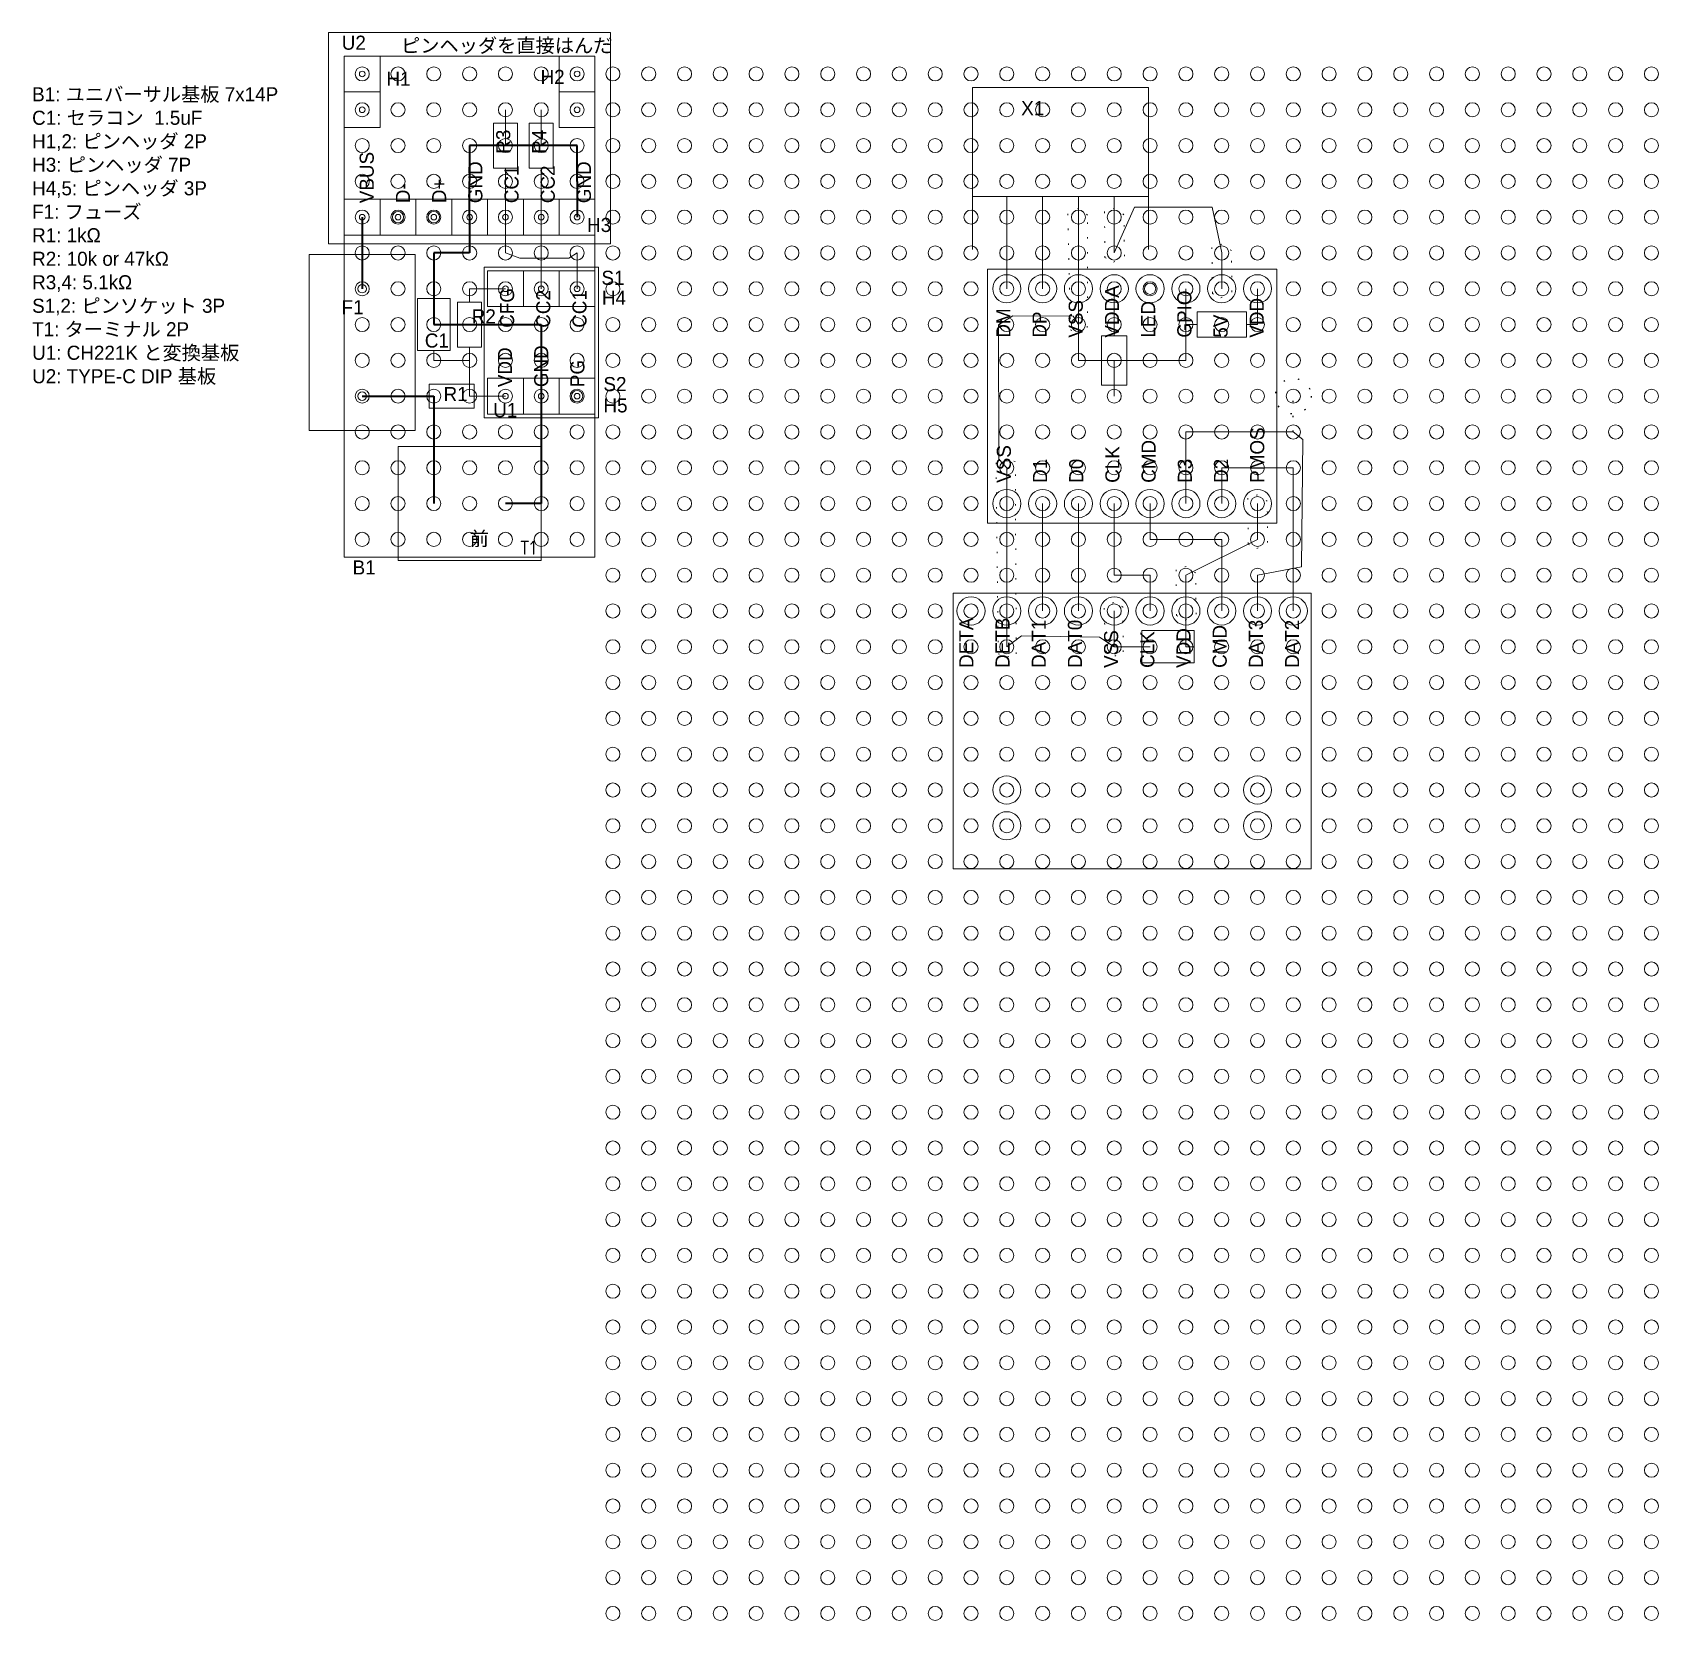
# Model space of a CAD drawing. Extents: x -23 to 92, y -77 to 36.
import ezdxf

# ---------------------------------------------------------------- set-up
doc = ezdxf.new("R2010")
doc.units = 0
doc.linetypes.add('DOTTINY', pattern=[0.9525, 0, -0.9525])
doc.layers.get('0').update_dxf_attribs({"linetype": 'CONTINUOUS', "lineweight": 9})
doc.layers.add('0_draft', color=7, linetype='DOTTINY')
for name, color, linetype, lineweight in [('0_GND', 7, 'CONTINUOUS', 15), ('5V line', 1, 'CONTINUOUS', 15), ('condenser', 5, 'CONTINUOUS', 15)]:
    doc.layers.add(name, color=color, linetype=linetype, lineweight=lineweight)
for name, color, linetype, lineweight, true_color in [('0_wire', 92, 'CONTINUOUS', 15, 0x00c800), ('3.3V line', 40, 'CONTINUOUS', 15, 0xffaa00), ('micon', 216, 'CONTINUOUS', 15, 0x800080), ('resister', 134, 'CONTINUOUS', 15, 0x00b1b1), ('socket_header', 56, 'CONTINUOUS', 15, 0x808000), ('terminal', 16, 'CONTINUOUS', 15, 0x800000), ('universal_board', 253, 'CONTINUOUS', 15, 0xa0a0a4)]:
    doc.layers.add(name, color=color, linetype=linetype, lineweight=lineweight, true_color=true_color)
doc.styles.add('azomix', font='azomix')
doc.styles.add('iso', font='iso')
doc.styles.add('kst32b', font='kst32b')
doc.styles.add('unicode', font='unicode')

msp = doc.modelspace()

# ---------------------------------------------------------------- linework, layer by layer
at = {"layer": '0_draft'}
msp.add_line((66.04, 7.62), (66.04, 10.16), dxfattribs=at)
msp.add_circle((66.04, 10.16), 1.27, dxfattribs=at)
at = {"layer": '0_GND'}
for p, q in [((10.16, 27.94), (10.16, 30.48)), ((12.7, 27.94), (12.7, 30.48)), ((50.8, 22.86), (50.8, 17.78)), ((50.8, 17.78), (50.8, 15.24)), ((58.42, 12.7), (58.42, 17.78)), ((50.8, 15.24), (50.8, 12.7)), ((50.8, 12.7), (53.34, 12.7)), ((53.34, 12.7), (58.42, 12.7)), ((53.34, 12.7), (53.34, 10.16)), ((45.72, 5.08), (45.72, 2.54)), ((45.72, 2.54), (45.72, -5.08)), ((45.72, -7.62), (45.72, -5.08)), ((53.34, -5.08), (53.34, -7.62)), ((55.88, -7.62), (53.34, -7.62))]:
    msp.add_line(p, q, dxfattribs=at)
at = {"layer": '0_GND', "lineweight": 35}
for p, q in [((10.16, 27.94), (7.62, 27.94)), ((7.62, 27.94), (7.62, 25.4)), ((12.7, 27.94), (10.16, 27.94)), ((15.24, 27.94), (12.7, 27.94)), ((15.24, 25.4), (15.24, 27.94)), ((7.62, 22.86), (7.62, 25.4)), ((7.62, 22.86), (7.62, 20.32)), ((7.62, 20.32), (5.08, 20.32)), ((5.08, 20.32), (5.08, 17.78)), ((5.08, 17.78), (5.08, 15.24)), ((5.08, 15.24), (12.7, 15.24)), ((12.7, 15.24), (12.7, 10.16)), ((12.7, 10.16), (12.7, 2.54)), ((12.7, 2.54), (10.16, 2.54))]:
    msp.add_line(p, q, dxfattribs=at)
at = {"layer": '0_GND', "linetype": 'CONTINUOUS', "lineweight": 35}
msp.add_line((15.24, 25.4), (15.24, 22.86), dxfattribs=at)
at = {"layer": '0_GND', "linetype": 'DOTTINY'}
for points in [[(50.82, 23.5), (50.05, 23.1), (50.24, 14.87), (50.8, 14.62), (51.43, 15.02), (51.45, 23.01), (50.82, 23.5)], [(45.73, 5.72), (44.96, 5.44), (45.11, -8.12), (45.78, -8.34), (46.39, -8.12), (46.32, 5.52), (45.73, 5.72)], [(53.29, -4.48), (52.62, -4.88), (52.73, -7.9), (53.37, -8.29), (53.97, -7.99), (53.95, -4.79), (53.29, -4.48)]]:
    msp.add_lwpolyline(points, dxfattribs=at)
at = {"layer": '0_wire'}
for p, q in [((10.16, 22.86), (10.16, 25.4)), ((12.7, 25.4), (12.7, 22.86)), ((10.16, 22.86), (10.16, 20.32)), ((12.7, 22.86), (12.7, 17.78)), ((45.72, 22.86), (45.72, 17.78)), ((48.26, 22.86), (48.26, 17.78)), ((15.24, 20.32), (15.24, 17.78)), ((10.16, 17.78), (7.62, 17.78)), ((7.62, 12.7), (5.08, 12.7)), ((7.62, 12.7), (7.62, 10.16)), ((7.62, 10.16), (10.16, 10.16)), ((58.42, 5.08), (58.42, 7.62)), ((58.42, 7.62), (66.04, 7.62)), ((58.42, 2.54), (58.42, 5.08)), ((60.96, 5.08), (66.04, 5.08)), ((60.96, 2.54), (60.96, 5.08)), ((66.04, 5.08), (66.04, -2.54)), ((48.26, 2.54), (48.26, -5.08)), ((50.8, 2.54), (50.8, -5.08)), ((53.34, 2.54), (53.34, -2.54)), ((55.88, 2.54), (55.88, 0)), ((55.88, 0), (60.96, 0)), ((60.96, 0), (60.96, -2.54)), ((53.34, -2.54), (55.88, -2.54)), ((55.88, -2.54), (55.88, -5.08)), ((60.96, -5.08), (60.96, -2.54)), ((63.5, -5.08), (63.5, -2.54)), ((66.04, -5.08), (66.04, -2.54))]:
    msp.add_line(p, q, dxfattribs=at)
for centre in [(2.54, 22.86), (5.08, 22.86), (55.88, 17.78), (15.24, 10.16)]:
    msp.add_circle(centre, 0.4, dxfattribs=at)
at = {"layer": '3.3V line'}
for p, q in [((53.34, 17.78), (53.34, 15.24)), ((63.5, 17.78), (63.5, 15.24))]:
    msp.add_line(p, q, dxfattribs=at)
at = {"layer": '5V line', "linetype": 'CONTINUOUS', "lineweight": 35}
for p, q in [((0, 22.86), (0, 17.78)), ((0, 10.16), (5.08, 10.16))]:
    msp.add_line(p, q, dxfattribs=at)
at = {"layer": '5V line'}
for p, q in [((53.34, 22.86), (53.34, 20.32)), ((60.96, 17.78), (60.96, 20.32)), ((63.5, 2.54), (63.5, 0)), ((58.42, -2.54), (58.42, -5.08)), ((58.42, -5.08), (58.42, -7.62))]:
    msp.add_line(p, q, dxfattribs=at)
at = {"layer": '5V line', "lineweight": 35}
msp.add_line((5.08, 10.16), (5.08, 2.54), dxfattribs=at)
at = {"layer": '5V line', "linetype": 'DOTTINY'}
for points in [[(53.35, 23.48), (52.65, 23.25), (52.68, 19.99), (53.29, 19.67), (54.06, 20.09), (54.03, 23.03), (53.35, 23.48)], [(60.97, 20.94), (60.27, 20.71), (60.3, 17.45), (60.91, 17.13), (61.68, 17.55), (61.65, 20.49), (60.97, 20.94)], [(63.51, 3.16), (62.81, 2.93), (62.84, -0.33), (63.45, -0.65), (64.22, -0.23), (64.19, 2.71), (63.51, 3.16)], [(58.43, -1.92), (57.73, -2.15), (57.76, -5.41), (58.37, -5.73), (59.14, -5.31), (59.11, -2.37), (58.43, -1.92)]]:
    msp.add_lwpolyline(points, dxfattribs=at)
at = {"layer": 'condenser'}
for p, q in [((3.75, 20.22), (-3.75, 20.22)), ((-3.75, 20.22), (-3.75, 7.72)), ((3.75, 7.72), (3.75, 20.22)), ((5.08, 17.78), (5.08, 17.09)), ((3.93, 17.09), (3.93, 13.39)), ((6.23, 17.09), (3.93, 17.09)), ((6.23, 13.39), (6.23, 17.09)), ((53.34, 15.24), (53.34, 14.45)), ((58.42, 15.24), (59.21, 15.24)), ((59.21, 16.14), (59.21, 14.34)), ((62.71, 16.14), (59.21, 16.14)), ((62.71, 14.34), (62.71, 16.14)), ((63.5, 15.24), (62.71, 15.24)), ((54.24, 14.45), (52.44, 14.45)), ((52.44, 14.45), (52.44, 10.95)), ((54.24, 10.95), (54.24, 14.45)), ((59.21, 14.34), (62.71, 14.34)), ((3.93, 13.39), (6.23, 13.39)), ((5.08, 13.39), (5.08, 12.7)), ((52.44, 10.95), (54.24, 10.95)), ((53.34, 10.16), (53.34, 10.95)), ((-3.75, 7.72), (3.75, 7.72)), ((59, -6.47), (55.3, -6.47)), ((55.3, -6.47), (55.3, -8.77)), ((59, -8.77), (59, -6.47)), ((55.88, -7.62), (55.3, -7.62)), ((58.42, -7.62), (59, -7.62)), ((55.3, -8.77), (59, -8.77))]:
    msp.add_line(p, q, dxfattribs=at)
for centre in [(0, 17.78), (0, 10.16)]:
    msp.add_circle(centre, 0.3, dxfattribs=at)
at = {"layer": 'micon'}
for p, q in [((64.86, 19.16), (44.36, 19.16)), ((44.36, 19.16), (44.36, 1.16)), ((64.86, 1.16), (64.86, 19.16)), ((44.36, 1.16), (64.86, 1.16))]:
    msp.add_line(p, q, dxfattribs=at)
for centre in [(45.72, 17.78), (48.26, 17.78), (50.8, 17.78), (53.34, 17.78), (55.88, 17.78), (58.42, 17.78), (60.96, 17.78), (63.5, 17.78), (45.72, 2.54), (48.26, 2.54), (50.8, 2.54), (53.34, 2.54), (55.88, 2.54), (58.42, 2.54), (60.96, 2.54), (63.5, 2.54)]:
    msp.add_circle(centre, 1, dxfattribs=at)
at = {"layer": 'resister'}
for p, q in [((10.16, 30.48), (10.16, 29.54)), ((12.7, 30.48), (12.7, 29.54)), ((11.01, 29.54), (9.31, 29.54)), ((9.31, 29.54), (9.31, 26.34)), ((11.01, 26.34), (11.01, 29.54)), ((13.55, 29.54), (11.85, 29.54)), ((11.85, 29.54), (11.85, 26.34)), ((13.55, 26.34), (13.55, 29.54)), ((9.31, 26.34), (11.01, 26.34)), ((10.16, 25.4), (10.16, 26.34)), ((11.85, 26.34), (13.55, 26.34)), ((12.7, 25.4), (12.7, 26.34)), ((7.62, 17.78), (7.62, 16.84)), ((8.47, 16.84), (6.77, 16.84)), ((6.77, 16.84), (6.77, 13.64)), ((8.47, 13.64), (8.47, 16.84)), ((6.77, 13.64), (8.47, 13.64)), ((7.62, 12.7), (7.62, 13.64)), ((4.75, 11.01), (4.75, 9.31)), ((7.95, 11.01), (4.75, 11.01)), ((7.95, 9.31), (7.95, 11.01)), ((4.75, 10.16), (5.08, 10.16)), ((4.75, 9.31), (7.95, 9.31)), ((7.95, 10.16), (7.62, 10.16)), ((63.5, 0), (58.42, -2.54))]:
    msp.add_line(p, q, dxfattribs=at)
for points in [[(53.34, 20.32), (54.78, 23.56), (60.28, 23.56), (60.96, 20.32)], [(10.16, 20.32), (11.18, 19.94), (14.65, 19.94), (15.24, 20.32)], [(50.8, 15.24), (50.43, 15.83), (46.15, 15.87), (45.13, 15.22), (45.15, 5.68), (45.72, 5.08)], [(66.04, 7.62), (66.71, 7.08), (66.63, -1.95), (63.5, -2.54)], [(66.04, 2.54), (66.04, 2.54)], [(45.72, -7.62), (46.75, -6.85), (52.29, -6.94), (53.34, -7.62)]]:
    msp.add_lwpolyline(points, dxfattribs=at)
at = {"layer": 'socket_header'}
for p, q in [((-1.27, 31.75), (-1.27, 34.29)), ((1.27, 34.29), (-1.27, 34.29)), ((1.27, 31.75), (1.27, 34.29)), ((13.97, 31.75), (13.97, 34.29)), ((16.51, 34.29), (13.97, 34.29)), ((16.51, 31.75), (16.51, 34.29)), ((-1.27, 29.21), (-1.27, 31.75)), ((1.27, 31.75), (-1.27, 31.75)), ((1.27, 31.75), (-1.27, 31.75)), ((1.27, 29.21), (1.27, 31.75)), ((13.97, 29.21), (13.97, 31.75)), ((16.51, 31.75), (13.97, 31.75)), ((16.51, 31.75), (13.97, 31.75)), ((16.51, 29.21), (16.51, 31.75)), ((1.27, 29.21), (-1.27, 29.21)), ((16.51, 29.21), (13.97, 29.21)), ((-1.27, 21.59), (-1.27, 24.13)), ((1.27, 24.13), (-1.27, 24.13)), ((1.27, 21.59), (1.27, 24.13)), ((1.27, 21.59), (1.27, 24.13)), ((3.81, 24.13), (1.27, 24.13)), ((3.81, 21.59), (3.81, 24.13)), ((3.81, 21.59), (3.81, 24.13)), ((6.35, 24.13), (3.81, 24.13)), ((6.35, 21.59), (6.35, 24.13)), ((8.89, 24.13), (6.35, 24.13)), ((6.35, 21.59), (6.35, 24.13)), ((8.89, 21.59), (8.89, 24.13)), ((8.89, 21.59), (8.89, 24.13)), ((11.43, 24.13), (8.89, 24.13)), ((11.43, 21.59), (11.43, 24.13)), ((11.43, 21.59), (11.43, 24.13)), ((13.97, 24.13), (11.43, 24.13)), ((13.97, 21.59), (13.97, 24.13)), ((13.97, 21.59), (13.97, 24.13)), ((16.51, 24.13), (13.97, 24.13)), ((16.51, 21.59), (16.51, 24.13)), ((1.27, 21.59), (-1.27, 21.59)), ((3.81, 21.59), (1.27, 21.59)), ((6.35, 21.59), (3.81, 21.59)), ((8.89, 21.59), (6.35, 21.59)), ((11.43, 21.59), (8.89, 21.59)), ((13.97, 21.59), (11.43, 21.59)), ((16.51, 21.59), (13.97, 21.59)), ((8.89, 16.51), (8.89, 19.05)), ((11.43, 19.05), (8.89, 19.05)), ((11.43, 16.51), (11.43, 19.05)), ((11.43, 16.51), (11.43, 19.05)), ((13.97, 19.05), (11.43, 19.05)), ((13.97, 16.51), (13.97, 19.05)), ((13.97, 16.51), (13.97, 19.05)), ((16.51, 19.05), (13.97, 19.05)), ((16.51, 16.51), (16.51, 19.05)), ((11.43, 16.51), (8.89, 16.51)), ((13.97, 16.51), (11.43, 16.51)), ((16.51, 16.51), (13.97, 16.51)), ((8.89, 8.89), (8.89, 11.43)), ((11.43, 11.43), (8.89, 11.43)), ((11.43, 8.89), (11.43, 11.43)), ((11.43, 8.89), (11.43, 11.43)), ((13.97, 11.43), (11.43, 11.43)), ((13.97, 8.89), (13.97, 11.43)), ((13.97, 8.89), (13.97, 11.43)), ((16.51, 11.43), (13.97, 11.43)), ((16.51, 8.89), (16.51, 11.43)), ((11.43, 8.89), (8.89, 8.89)), ((13.97, 8.89), (11.43, 8.89)), ((16.51, 8.89), (13.97, 8.89))]:
    msp.add_line(p, q, dxfattribs=at)
at = {"layer": 'terminal'}
for p, q in [((43.29, 32.06), (55.77, 32.06)), ((43.29, 20.56), (43.29, 32.06)), ((55.77, 32.06), (55.77, 20.56)), ((55.77, 24.32), (43.29, 24.32)), ((45.72, 22.86), (45.72, 24.32)), ((48.26, 22.86), (48.26, 24.32)), ((50.8, 22.86), (50.8, 24.32)), ((53.34, 22.86), (53.34, 24.32)), ((2.54, -1.51), (2.54, 6.59)), ((2.54, 6.59), (12.7, 6.59)), ((12.7, 6.59), (12.7, -1.51)), ((12.7, -1.51), (2.54, -1.51)), ((67.31, -3.81), (41.91, -3.81)), ((41.91, -3.81), (41.91, -23.37)), ((67.31, -23.37), (67.31, -3.81)), ((41.91, -23.37), (67.31, -23.37))]:
    msp.add_line(p, q, dxfattribs=at)
for points in [[(-2.38, 35.96), (-2.38, 20.96), (17.62, 20.96), (17.62, 35.96), (-2.38, 35.96)], [(8.65, 8.62), (16.75, 8.62), (16.75, 19.32), (8.65, 19.32), (8.65, 8.62)]]:
    msp.add_lwpolyline(points, dxfattribs=at)
for centre, radius in [((0, 33.02), 0.2), ((15.24, 33.02), 0.2), ((0, 30.48), 0.2), ((15.24, 30.48), 0.2), ((0, 22.86), 0.2), ((2.54, 22.86), 0.2), ((5.08, 22.86), 0.2), ((7.62, 22.86), 0.2), ((10.16, 22.86), 0.2), ((12.7, 22.86), 0.2), ((15.24, 22.86), 0.2), ((10.16, 17.78), 0.2), ((12.7, 17.78), 0.2), ((15.24, 17.78), 0.2), ((10.16, 10.16), 0.2), ((12.7, 10.16), 0.2), ((15.24, 10.16), 0.2), ((5.08, 2.54), 0.5), ((10.16, 2.54), 0.5), ((43.18, -5.08), 1), ((45.72, -5.08), 1), ((48.26, -5.08), 1), ((50.8, -5.08), 1), ((53.34, -5.08), 1), ((55.88, -5.08), 1), ((58.42, -5.08), 1), ((60.96, -5.08), 1), ((63.5, -5.08), 1), ((66.04, -5.08), 1), ((45.72, -17.78), 1), ((63.5, -17.78), 1), ((45.72, -20.32), 1), ((63.5, -20.32), 1)]:
    msp.add_circle(centre, radius, dxfattribs=at)
at = {"layer": 'universal_board'}
for p, q in [((-1.27, 34.29), (-1.27, -1.27)), ((-1.27, 34.29), (16.51, 34.29)), ((16.51, 34.29), (16.51, -1.27)), ((-1.27, -1.27), (16.51, -1.27))]:
    msp.add_line(p, q, dxfattribs=at)
for centre in [(0, 33.02), (2.54, 33.02), (5.08, 33.02), (7.62, 33.02), (10.16, 33.02), (12.7, 33.02), (15.24, 33.02), (17.78, 33.02), (20.32, 33.02), (22.86, 33.02), (25.4, 33.02), (27.94, 33.02), (30.48, 33.02), (33.02, 33.02), (35.56, 33.02), (38.1, 33.02), (40.64, 33.02), (43.18, 33.02), (45.72, 33.02), (48.26, 33.02), (50.8, 33.02), (53.34, 33.02), (55.88, 33.02), (58.42, 33.02), (60.96, 33.02), (63.5, 33.02), (66.04, 33.02), (68.58, 33.02), (71.12, 33.02), (73.66, 33.02), (76.2, 33.02), (78.74, 33.02), (81.28, 33.02), (83.82, 33.02), (86.36, 33.02), (88.9, 33.02), (91.44, 33.02), (0, 30.48), (2.54, 30.48), (5.08, 30.48), (7.62, 30.48), (10.16, 30.48), (12.7, 30.48), (15.24, 30.48), (17.78, 30.48), (20.32, 30.48), (22.86, 30.48), (25.4, 30.48), (27.94, 30.48), (30.48, 30.48), (33.02, 30.48), (35.56, 30.48), (38.1, 30.48), (40.64, 30.48), (43.18, 30.48), (45.72, 30.48), (48.26, 30.48), (50.8, 30.48), (53.34, 30.48), (55.88, 30.48), (58.42, 30.48), (60.96, 30.48), (63.5, 30.48), (66.04, 30.48), (68.58, 30.48), (71.12, 30.48), (73.66, 30.48), (76.2, 30.48), (78.74, 30.48), (81.28, 30.48), (83.82, 30.48), (86.36, 30.48), (88.9, 30.48), (91.44, 30.48), (0, 27.94), (2.54, 27.94), (5.08, 27.94), (7.62, 27.94), (10.16, 27.94), (12.7, 27.94), (15.24, 27.94), (17.78, 27.94), (20.32, 27.94), (22.86, 27.94), (25.4, 27.94), (27.94, 27.94), (30.48, 27.94), (33.02, 27.94), (35.56, 27.94), (38.1, 27.94), (40.64, 27.94), (43.18, 27.94), (45.72, 27.94), (48.26, 27.94), (50.8, 27.94), (53.34, 27.94), (55.88, 27.94), (58.42, 27.94), (60.96, 27.94), (63.5, 27.94), (66.04, 27.94), (68.58, 27.94), (71.12, 27.94), (73.66, 27.94), (76.2, 27.94), (78.74, 27.94), (81.28, 27.94), (83.82, 27.94), (86.36, 27.94), (88.9, 27.94), (91.44, 27.94), (0, 25.4), (2.54, 25.4), (5.08, 25.4), (7.62, 25.4), (10.16, 25.4), (12.7, 25.4), (15.24, 25.4), (17.78, 25.4), (20.32, 25.4), (22.86, 25.4), (25.4, 25.4), (27.94, 25.4), (30.48, 25.4), (33.02, 25.4), (35.56, 25.4), (38.1, 25.4), (40.64, 25.4), (43.18, 25.4), (45.72, 25.4), (48.26, 25.4), (50.8, 25.4), (53.34, 25.4), (55.88, 25.4), (58.42, 25.4), (60.96, 25.4), (63.5, 25.4), (66.04, 25.4), (68.58, 25.4), (71.12, 25.4), (73.66, 25.4), (76.2, 25.4), (78.74, 25.4), (81.28, 25.4), (83.82, 25.4), (86.36, 25.4), (88.9, 25.4), (91.44, 25.4), (0, 22.86), (2.54, 22.86), (5.08, 22.86), (7.62, 22.86), (10.16, 22.86), (12.7, 22.86), (15.24, 22.86), (17.78, 22.86), (20.32, 22.86), (22.86, 22.86), (25.4, 22.86), (27.94, 22.86), (30.48, 22.86), (33.02, 22.86), (35.56, 22.86), (38.1, 22.86), (40.64, 22.86), (43.18, 22.86), (45.72, 22.86), (48.26, 22.86), (50.8, 22.86), (53.34, 22.86), (55.88, 22.86), (58.42, 22.86), (60.96, 22.86), (63.5, 22.86), (66.04, 22.86), (68.58, 22.86), (71.12, 22.86), (73.66, 22.86), (76.2, 22.86), (78.74, 22.86), (81.28, 22.86), (83.82, 22.86), (86.36, 22.86), (88.9, 22.86), (91.44, 22.86), (0, 20.32), (2.54, 20.32), (5.08, 20.32), (7.62, 20.32), (10.16, 20.32), (12.7, 20.32), (15.24, 20.32), (17.78, 20.32), (20.32, 20.32), (22.86, 20.32), (25.4, 20.32), (27.94, 20.32), (30.48, 20.32), (33.02, 20.32), (35.56, 20.32), (38.1, 20.32), (40.64, 20.32), (43.18, 20.32), (45.72, 20.32), (48.26, 20.32), (50.8, 20.32), (53.34, 20.32), (55.88, 20.32), (58.42, 20.32), (60.96, 20.32), (63.5, 20.32), (66.04, 20.32), (68.58, 20.32), (71.12, 20.32), (73.66, 20.32), (76.2, 20.32), (78.74, 20.32), (81.28, 20.32), (83.82, 20.32), (86.36, 20.32), (88.9, 20.32), (91.44, 20.32), (0, 17.78), (2.54, 17.78), (5.08, 17.78), (7.62, 17.78), (10.16, 17.78), (12.7, 17.78), (15.24, 17.78), (17.78, 17.78), (20.32, 17.78), (22.86, 17.78), (25.4, 17.78), (27.94, 17.78), (30.48, 17.78), (33.02, 17.78), (35.56, 17.78), (38.1, 17.78), (40.64, 17.78), (43.18, 17.78), (45.72, 17.78), (48.26, 17.78), (50.8, 17.78), (53.34, 17.78), (55.88, 17.78), (58.42, 17.78), (60.96, 17.78), (63.5, 17.78), (66.04, 17.78), (68.58, 17.78), (71.12, 17.78), (73.66, 17.78), (76.2, 17.78), (78.74, 17.78), (81.28, 17.78), (83.82, 17.78), (86.36, 17.78), (88.9, 17.78), (91.44, 17.78), (0, 15.24), (2.54, 15.24), (5.08, 15.24), (7.62, 15.24), (10.16, 15.24), (12.7, 15.24), (15.24, 15.24), (17.78, 15.24), (20.32, 15.24), (22.86, 15.24), (25.4, 15.24), (27.94, 15.24), (30.48, 15.24), (33.02, 15.24), (35.56, 15.24), (38.1, 15.24), (40.64, 15.24), (43.18, 15.24), (45.72, 15.24), (48.26, 15.24), (50.8, 15.24), (53.34, 15.24), (55.88, 15.24), (58.42, 15.24), (60.96, 15.24), (63.5, 15.24), (66.04, 15.24), (68.58, 15.24), (71.12, 15.24), (73.66, 15.24), (76.2, 15.24), (78.74, 15.24), (81.28, 15.24), (83.82, 15.24), (86.36, 15.24), (88.9, 15.24), (91.44, 15.24), (0, 12.7), (2.54, 12.7), (5.08, 12.7), (7.62, 12.7), (10.16, 12.7), (12.7, 12.7), (15.24, 12.7), (17.78, 12.7), (20.32, 12.7), (22.86, 12.7), (25.4, 12.7), (27.94, 12.7), (30.48, 12.7), (33.02, 12.7), (35.56, 12.7), (38.1, 12.7), (40.64, 12.7), (43.18, 12.7), (45.72, 12.7), (48.26, 12.7), (50.8, 12.7), (53.34, 12.7), (55.88, 12.7), (58.42, 12.7), (60.96, 12.7), (63.5, 12.7), (66.04, 12.7), (68.58, 12.7), (71.12, 12.7), (73.66, 12.7), (76.2, 12.7), (78.74, 12.7), (81.28, 12.7), (83.82, 12.7), (86.36, 12.7), (88.9, 12.7), (91.44, 12.7), (0, 10.16), (2.54, 10.16), (5.08, 10.16), (7.62, 10.16), (10.16, 10.16), (12.7, 10.16), (15.24, 10.16), (17.78, 10.16), (20.32, 10.16), (22.86, 10.16), (25.4, 10.16), (27.94, 10.16), (30.48, 10.16), (33.02, 10.16), (35.56, 10.16), (38.1, 10.16), (40.64, 10.16), (43.18, 10.16), (45.72, 10.16), (48.26, 10.16), (50.8, 10.16), (53.34, 10.16), (55.88, 10.16), (58.42, 10.16), (60.96, 10.16), (63.5, 10.16), (66.04, 10.16), (68.58, 10.16), (71.12, 10.16), (73.66, 10.16), (76.2, 10.16), (78.74, 10.16), (81.28, 10.16), (83.82, 10.16), (86.36, 10.16), (88.9, 10.16), (91.44, 10.16), (0, 7.62), (2.54, 7.62), (5.08, 7.62), (7.62, 7.62), (10.16, 7.62), (12.7, 7.62), (15.24, 7.62), (17.78, 7.62), (20.32, 7.62), (22.86, 7.62), (25.4, 7.62), (27.94, 7.62), (30.48, 7.62), (33.02, 7.62), (35.56, 7.62), (38.1, 7.62), (40.64, 7.62), (43.18, 7.62), (45.72, 7.62), (48.26, 7.62), (50.8, 7.62), (53.34, 7.62), (55.88, 7.62), (58.42, 7.62), (60.96, 7.62), (63.5, 7.62), (66.04, 7.62), (68.58, 7.62), (71.12, 7.62), (73.66, 7.62), (76.2, 7.62), (78.74, 7.62), (81.28, 7.62), (83.82, 7.62), (86.36, 7.62), (88.9, 7.62), (91.44, 7.62), (0, 5.08), (2.54, 5.08), (5.08, 5.08), (7.62, 5.08), (10.16, 5.08), (12.7, 5.08), (15.24, 5.08), (17.78, 5.08), (20.32, 5.08), (22.86, 5.08), (25.4, 5.08), (27.94, 5.08), (30.48, 5.08), (33.02, 5.08), (35.56, 5.08), (38.1, 5.08), (40.64, 5.08), (43.18, 5.08), (45.72, 5.08), (48.26, 5.08), (50.8, 5.08), (53.34, 5.08), (55.88, 5.08), (58.42, 5.08), (60.96, 5.08), (63.5, 5.08), (66.04, 5.08), (68.58, 5.08), (71.12, 5.08), (73.66, 5.08), (76.2, 5.08), (78.74, 5.08), (81.28, 5.08), (83.82, 5.08), (86.36, 5.08), (88.9, 5.08), (91.44, 5.08), (0, 2.54), (2.54, 2.54), (5.08, 2.54), (7.62, 2.54), (10.16, 2.54), (12.7, 2.54), (15.24, 2.54), (17.78, 2.54), (20.32, 2.54), (22.86, 2.54), (25.4, 2.54), (27.94, 2.54), (30.48, 2.54), (33.02, 2.54), (35.56, 2.54), (38.1, 2.54), (40.64, 2.54), (43.18, 2.54), (45.72, 2.54), (48.26, 2.54), (50.8, 2.54), (53.34, 2.54), (55.88, 2.54), (58.42, 2.54), (60.96, 2.54), (63.5, 2.54), (66.04, 2.54), (68.58, 2.54), (71.12, 2.54), (73.66, 2.54), (76.2, 2.54), (78.74, 2.54), (81.28, 2.54), (83.82, 2.54), (86.36, 2.54), (88.9, 2.54), (91.44, 2.54), (0, 0), (2.54, 0), (5.08, 0), (7.62, 0), (10.16, 0), (12.7, 0), (15.24, 0), (17.78, 0), (20.32, 0), (22.86, 0), (25.4, 0), (27.94, 0), (30.48, 0), (33.02, 0), (35.56, 0), (38.1, 0), (40.64, 0), (43.18, 0), (45.72, 0), (48.26, 0), (50.8, 0), (53.34, 0), (55.88, 0), (58.42, 0), (60.96, 0), (63.5, 0), (66.04, 0), (68.58, 0), (71.12, 0), (73.66, 0), (76.2, 0), (78.74, 0), (81.28, 0), (83.82, 0), (86.36, 0), (88.9, 0), (91.44, 0), (17.78, -2.54), (20.32, -2.54), (22.86, -2.54), (25.4, -2.54), (27.94, -2.54), (30.48, -2.54), (33.02, -2.54), (35.56, -2.54), (38.1, -2.54), (40.64, -2.54), (43.18, -2.54), (45.72, -2.54), (48.26, -2.54), (50.8, -2.54), (53.34, -2.54), (55.88, -2.54), (58.42, -2.54), (60.96, -2.54), (63.5, -2.54), (66.04, -2.54), (68.58, -2.54), (71.12, -2.54), (73.66, -2.54), (76.2, -2.54), (78.74, -2.54), (81.28, -2.54), (83.82, -2.54), (86.36, -2.54), (88.9, -2.54), (91.44, -2.54), (17.78, -5.08), (20.32, -5.08), (22.86, -5.08), (25.4, -5.08), (27.94, -5.08), (30.48, -5.08), (33.02, -5.08), (35.56, -5.08), (38.1, -5.08), (40.64, -5.08), (43.18, -5.08), (45.72, -5.08), (48.26, -5.08), (50.8, -5.08), (53.34, -5.08), (55.88, -5.08), (58.42, -5.08), (60.96, -5.08), (63.5, -5.08), (66.04, -5.08), (68.58, -5.08), (71.12, -5.08), (73.66, -5.08), (76.2, -5.08), (78.74, -5.08), (81.28, -5.08), (83.82, -5.08), (86.36, -5.08), (88.9, -5.08), (91.44, -5.08), (17.78, -7.62), (20.32, -7.62), (22.86, -7.62), (25.4, -7.62), (27.94, -7.62), (30.48, -7.62), (33.02, -7.62), (35.56, -7.62), (38.1, -7.62), (40.64, -7.62), (43.18, -7.62), (45.72, -7.62), (48.26, -7.62), (50.8, -7.62), (53.34, -7.62), (55.88, -7.62), (58.42, -7.62), (60.96, -7.62), (63.5, -7.62), (66.04, -7.62), (68.58, -7.62), (71.12, -7.62), (73.66, -7.62), (76.2, -7.62), (78.74, -7.62), (81.28, -7.62), (83.82, -7.62), (86.36, -7.62), (88.9, -7.62), (91.44, -7.62), (17.78, -10.16), (20.32, -10.16), (22.86, -10.16), (25.4, -10.16), (27.94, -10.16), (30.48, -10.16), (33.02, -10.16), (35.56, -10.16), (38.1, -10.16), (40.64, -10.16), (43.18, -10.16), (45.72, -10.16), (48.26, -10.16), (50.8, -10.16), (53.34, -10.16), (55.88, -10.16), (58.42, -10.16), (60.96, -10.16), (63.5, -10.16), (66.04, -10.16), (68.58, -10.16), (71.12, -10.16), (73.66, -10.16), (76.2, -10.16), (78.74, -10.16), (81.28, -10.16), (83.82, -10.16), (86.36, -10.16), (88.9, -10.16), (91.44, -10.16), (17.78, -12.7), (20.32, -12.7), (22.86, -12.7), (25.4, -12.7), (27.94, -12.7), (30.48, -12.7), (33.02, -12.7), (35.56, -12.7), (38.1, -12.7), (40.64, -12.7), (43.18, -12.7), (45.72, -12.7), (48.26, -12.7), (50.8, -12.7), (53.34, -12.7), (55.88, -12.7), (58.42, -12.7), (60.96, -12.7), (63.5, -12.7), (66.04, -12.7), (68.58, -12.7), (71.12, -12.7), (73.66, -12.7), (76.2, -12.7), (78.74, -12.7), (81.28, -12.7), (83.82, -12.7), (86.36, -12.7), (88.9, -12.7), (91.44, -12.7), (17.78, -15.24), (20.32, -15.24), (22.86, -15.24), (25.4, -15.24), (27.94, -15.24), (30.48, -15.24), (33.02, -15.24), (35.56, -15.24), (38.1, -15.24), (40.64, -15.24), (43.18, -15.24), (45.72, -15.24), (48.26, -15.24), (50.8, -15.24), (53.34, -15.24), (55.88, -15.24), (58.42, -15.24), (60.96, -15.24), (63.5, -15.24), (66.04, -15.24), (68.58, -15.24), (71.12, -15.24), (73.66, -15.24), (76.2, -15.24), (78.74, -15.24), (81.28, -15.24), (83.82, -15.24), (86.36, -15.24), (88.9, -15.24), (91.44, -15.24), (17.78, -17.78), (20.32, -17.78), (22.86, -17.78), (25.4, -17.78), (27.94, -17.78), (30.48, -17.78), (33.02, -17.78), (35.56, -17.78), (38.1, -17.78), (40.64, -17.78), (43.18, -17.78), (45.72, -17.78), (48.26, -17.78), (50.8, -17.78), (53.34, -17.78), (55.88, -17.78), (58.42, -17.78), (60.96, -17.78), (63.5, -17.78), (66.04, -17.78), (68.58, -17.78), (71.12, -17.78), (73.66, -17.78), (76.2, -17.78), (78.74, -17.78), (81.28, -17.78), (83.82, -17.78), (86.36, -17.78), (88.9, -17.78), (91.44, -17.78), (17.78, -20.32), (20.32, -20.32), (22.86, -20.32), (25.4, -20.32), (27.94, -20.32), (30.48, -20.32), (33.02, -20.32), (35.56, -20.32), (38.1, -20.32), (40.64, -20.32), (43.18, -20.32), (45.72, -20.32), (48.26, -20.32), (50.8, -20.32), (53.34, -20.32), (55.88, -20.32), (58.42, -20.32), (60.96, -20.32), (63.5, -20.32), (66.04, -20.32), (68.58, -20.32), (71.12, -20.32), (73.66, -20.32), (76.2, -20.32), (78.74, -20.32), (81.28, -20.32), (83.82, -20.32), (86.36, -20.32), (88.9, -20.32), (91.44, -20.32), (17.78, -22.86), (20.32, -22.86), (22.86, -22.86), (25.4, -22.86), (27.94, -22.86), (30.48, -22.86), (33.02, -22.86), (35.56, -22.86), (38.1, -22.86), (40.64, -22.86), (43.18, -22.86), (45.72, -22.86), (48.26, -22.86), (50.8, -22.86), (53.34, -22.86), (55.88, -22.86), (58.42, -22.86), (60.96, -22.86), (63.5, -22.86), (66.04, -22.86), (68.58, -22.86), (71.12, -22.86), (73.66, -22.86), (76.2, -22.86), (78.74, -22.86), (81.28, -22.86), (83.82, -22.86), (86.36, -22.86), (88.9, -22.86), (91.44, -22.86), (17.78, -25.4), (20.32, -25.4), (22.86, -25.4), (25.4, -25.4), (27.94, -25.4), (30.48, -25.4), (33.02, -25.4), (35.56, -25.4), (38.1, -25.4), (40.64, -25.4), (43.18, -25.4), (45.72, -25.4), (48.26, -25.4), (50.8, -25.4), (53.34, -25.4), (55.88, -25.4), (58.42, -25.4), (60.96, -25.4), (63.5, -25.4), (66.04, -25.4), (68.58, -25.4), (71.12, -25.4), (73.66, -25.4), (76.2, -25.4), (78.74, -25.4), (81.28, -25.4), (83.82, -25.4), (86.36, -25.4), (88.9, -25.4), (91.44, -25.4), (17.78, -27.94), (20.32, -27.94), (22.86, -27.94), (25.4, -27.94), (27.94, -27.94), (30.48, -27.94), (33.02, -27.94), (35.56, -27.94), (38.1, -27.94), (40.64, -27.94), (43.18, -27.94), (45.72, -27.94), (48.26, -27.94), (50.8, -27.94), (53.34, -27.94), (55.88, -27.94), (58.42, -27.94), (60.96, -27.94), (63.5, -27.94), (66.04, -27.94), (68.58, -27.94), (71.12, -27.94), (73.66, -27.94), (76.2, -27.94), (78.74, -27.94), (81.28, -27.94), (83.82, -27.94), (86.36, -27.94), (88.9, -27.94), (91.44, -27.94), (17.78, -30.48), (20.32, -30.48), (22.86, -30.48), (25.4, -30.48), (27.94, -30.48), (30.48, -30.48), (33.02, -30.48), (35.56, -30.48), (38.1, -30.48), (40.64, -30.48), (43.18, -30.48), (45.72, -30.48), (48.26, -30.48), (50.8, -30.48), (53.34, -30.48), (55.88, -30.48), (58.42, -30.48), (60.96, -30.48), (63.5, -30.48), (66.04, -30.48), (68.58, -30.48), (71.12, -30.48), (73.66, -30.48), (76.2, -30.48), (78.74, -30.48), (81.28, -30.48), (83.82, -30.48), (86.36, -30.48), (88.9, -30.48), (91.44, -30.48), (17.78, -33.02), (20.32, -33.02), (22.86, -33.02), (25.4, -33.02), (27.94, -33.02), (30.48, -33.02), (33.02, -33.02), (35.56, -33.02), (38.1, -33.02), (40.64, -33.02), (43.18, -33.02), (45.72, -33.02), (48.26, -33.02), (50.8, -33.02), (53.34, -33.02), (55.88, -33.02), (58.42, -33.02), (60.96, -33.02), (63.5, -33.02), (66.04, -33.02), (68.58, -33.02), (71.12, -33.02), (73.66, -33.02), (76.2, -33.02), (78.74, -33.02), (81.28, -33.02), (83.82, -33.02), (86.36, -33.02), (88.9, -33.02), (91.44, -33.02), (17.78, -35.56), (20.32, -35.56), (22.86, -35.56), (25.4, -35.56), (27.94, -35.56), (30.48, -35.56), (33.02, -35.56), (35.56, -35.56), (38.1, -35.56), (40.64, -35.56), (43.18, -35.56), (45.72, -35.56), (48.26, -35.56), (50.8, -35.56), (53.34, -35.56), (55.88, -35.56), (58.42, -35.56), (60.96, -35.56), (63.5, -35.56), (66.04, -35.56), (68.58, -35.56), (71.12, -35.56), (73.66, -35.56), (76.2, -35.56), (78.74, -35.56), (81.28, -35.56), (83.82, -35.56), (86.36, -35.56), (88.9, -35.56), (91.44, -35.56), (17.78, -38.1), (20.32, -38.1), (22.86, -38.1), (25.4, -38.1), (27.94, -38.1), (30.48, -38.1), (33.02, -38.1), (35.56, -38.1), (38.1, -38.1), (40.64, -38.1), (43.18, -38.1), (45.72, -38.1), (48.26, -38.1), (50.8, -38.1), (53.34, -38.1), (55.88, -38.1), (58.42, -38.1), (60.96, -38.1), (63.5, -38.1), (66.04, -38.1), (68.58, -38.1), (71.12, -38.1), (73.66, -38.1), (76.2, -38.1), (78.74, -38.1), (81.28, -38.1), (83.82, -38.1), (86.36, -38.1), (88.9, -38.1), (91.44, -38.1), (17.78, -40.64), (20.32, -40.64), (22.86, -40.64), (25.4, -40.64), (27.94, -40.64), (30.48, -40.64), (33.02, -40.64), (35.56, -40.64), (38.1, -40.64), (40.64, -40.64), (43.18, -40.64), (45.72, -40.64), (48.26, -40.64), (50.8, -40.64), (53.34, -40.64), (55.88, -40.64), (58.42, -40.64), (60.96, -40.64), (63.5, -40.64), (66.04, -40.64), (68.58, -40.64), (71.12, -40.64), (73.66, -40.64), (76.2, -40.64), (78.74, -40.64), (81.28, -40.64), (83.82, -40.64), (86.36, -40.64), (88.9, -40.64), (91.44, -40.64), (17.78, -43.18), (20.32, -43.18), (22.86, -43.18), (25.4, -43.18), (27.94, -43.18), (30.48, -43.18), (33.02, -43.18), (35.56, -43.18), (38.1, -43.18), (40.64, -43.18), (43.18, -43.18), (45.72, -43.18), (48.26, -43.18), (50.8, -43.18), (53.34, -43.18), (55.88, -43.18), (58.42, -43.18), (60.96, -43.18), (63.5, -43.18), (66.04, -43.18), (68.58, -43.18), (71.12, -43.18), (73.66, -43.18), (76.2, -43.18), (78.74, -43.18), (81.28, -43.18), (83.82, -43.18), (86.36, -43.18), (88.9, -43.18), (91.44, -43.18), (17.78, -45.72), (20.32, -45.72), (22.86, -45.72), (25.4, -45.72), (27.94, -45.72), (30.48, -45.72), (33.02, -45.72), (35.56, -45.72), (38.1, -45.72), (40.64, -45.72), (43.18, -45.72), (45.72, -45.72), (48.26, -45.72), (50.8, -45.72), (53.34, -45.72), (55.88, -45.72), (58.42, -45.72), (60.96, -45.72), (63.5, -45.72), (66.04, -45.72), (68.58, -45.72), (71.12, -45.72), (73.66, -45.72), (76.2, -45.72), (78.74, -45.72), (81.28, -45.72), (83.82, -45.72), (86.36, -45.72), (88.9, -45.72), (91.44, -45.72), (17.78, -48.26), (20.32, -48.26), (22.86, -48.26), (25.4, -48.26), (27.94, -48.26), (30.48, -48.26), (33.02, -48.26), (35.56, -48.26), (38.1, -48.26), (40.64, -48.26), (43.18, -48.26), (45.72, -48.26), (48.26, -48.26), (50.8, -48.26), (53.34, -48.26), (55.88, -48.26), (58.42, -48.26), (60.96, -48.26), (63.5, -48.26), (66.04, -48.26), (68.58, -48.26), (71.12, -48.26), (73.66, -48.26), (76.2, -48.26), (78.74, -48.26), (81.28, -48.26), (83.82, -48.26), (86.36, -48.26), (88.9, -48.26), (91.44, -48.26), (17.78, -50.8), (20.32, -50.8), (22.86, -50.8), (25.4, -50.8), (27.94, -50.8), (30.48, -50.8), (33.02, -50.8), (35.56, -50.8), (38.1, -50.8), (40.64, -50.8), (43.18, -50.8), (45.72, -50.8), (48.26, -50.8), (50.8, -50.8), (53.34, -50.8), (55.88, -50.8), (58.42, -50.8), (60.96, -50.8), (63.5, -50.8), (66.04, -50.8), (68.58, -50.8), (71.12, -50.8), (73.66, -50.8), (76.2, -50.8), (78.74, -50.8), (81.28, -50.8), (83.82, -50.8), (86.36, -50.8), (88.9, -50.8), (91.44, -50.8), (17.78, -53.34), (20.32, -53.34), (22.86, -53.34), (25.4, -53.34), (27.94, -53.34), (30.48, -53.34), (33.02, -53.34), (35.56, -53.34), (38.1, -53.34), (40.64, -53.34), (43.18, -53.34), (45.72, -53.34), (48.26, -53.34), (50.8, -53.34), (53.34, -53.34), (55.88, -53.34), (58.42, -53.34), (60.96, -53.34), (63.5, -53.34), (66.04, -53.34), (68.58, -53.34), (71.12, -53.34), (73.66, -53.34), (76.2, -53.34), (78.74, -53.34), (81.28, -53.34), (83.82, -53.34), (86.36, -53.34), (88.9, -53.34), (91.44, -53.34), (17.78, -55.88), (20.32, -55.88), (22.86, -55.88), (25.4, -55.88), (27.94, -55.88), (30.48, -55.88), (33.02, -55.88), (35.56, -55.88), (38.1, -55.88), (40.64, -55.88), (43.18, -55.88), (45.72, -55.88), (48.26, -55.88), (50.8, -55.88), (53.34, -55.88), (55.88, -55.88), (58.42, -55.88), (60.96, -55.88), (63.5, -55.88), (66.04, -55.88), (68.58, -55.88), (71.12, -55.88), (73.66, -55.88), (76.2, -55.88), (78.74, -55.88), (81.28, -55.88), (83.82, -55.88), (86.36, -55.88), (88.9, -55.88), (91.44, -55.88), (17.78, -58.42), (20.32, -58.42), (22.86, -58.42), (25.4, -58.42), (27.94, -58.42), (30.48, -58.42), (33.02, -58.42), (35.56, -58.42), (38.1, -58.42), (40.64, -58.42), (43.18, -58.42), (45.72, -58.42), (48.26, -58.42), (50.8, -58.42), (53.34, -58.42), (55.88, -58.42), (58.42, -58.42), (60.96, -58.42), (63.5, -58.42), (66.04, -58.42), (68.58, -58.42), (71.12, -58.42), (73.66, -58.42), (76.2, -58.42), (78.74, -58.42), (81.28, -58.42), (83.82, -58.42), (86.36, -58.42), (88.9, -58.42), (91.44, -58.42), (17.78, -60.96), (20.32, -60.96), (22.86, -60.96), (25.4, -60.96), (27.94, -60.96), (30.48, -60.96), (33.02, -60.96), (35.56, -60.96), (38.1, -60.96), (40.64, -60.96), (43.18, -60.96), (45.72, -60.96), (48.26, -60.96), (50.8, -60.96), (53.34, -60.96), (55.88, -60.96), (58.42, -60.96), (60.96, -60.96), (63.5, -60.96), (66.04, -60.96), (68.58, -60.96), (71.12, -60.96), (73.66, -60.96), (76.2, -60.96), (78.74, -60.96), (81.28, -60.96), (83.82, -60.96), (86.36, -60.96), (88.9, -60.96), (91.44, -60.96), (17.78, -63.5), (20.32, -63.5), (22.86, -63.5), (25.4, -63.5), (27.94, -63.5), (30.48, -63.5), (33.02, -63.5), (35.56, -63.5), (38.1, -63.5), (40.64, -63.5), (43.18, -63.5), (45.72, -63.5), (48.26, -63.5), (50.8, -63.5), (53.34, -63.5), (55.88, -63.5), (58.42, -63.5), (60.96, -63.5), (63.5, -63.5), (66.04, -63.5), (68.58, -63.5), (71.12, -63.5), (73.66, -63.5), (76.2, -63.5), (78.74, -63.5), (81.28, -63.5), (83.82, -63.5), (86.36, -63.5), (88.9, -63.5), (91.44, -63.5), (17.78, -66.04), (20.32, -66.04), (22.86, -66.04), (25.4, -66.04), (27.94, -66.04), (30.48, -66.04), (33.02, -66.04), (35.56, -66.04), (38.1, -66.04), (40.64, -66.04), (43.18, -66.04), (45.72, -66.04), (48.26, -66.04), (50.8, -66.04), (53.34, -66.04), (55.88, -66.04), (58.42, -66.04), (60.96, -66.04), (63.5, -66.04), (66.04, -66.04), (68.58, -66.04), (71.12, -66.04), (73.66, -66.04), (76.2, -66.04), (78.74, -66.04), (81.28, -66.04), (83.82, -66.04), (86.36, -66.04), (88.9, -66.04), (91.44, -66.04), (17.78, -68.58), (20.32, -68.58), (22.86, -68.58), (25.4, -68.58), (27.94, -68.58), (30.48, -68.58), (33.02, -68.58), (35.56, -68.58), (38.1, -68.58), (40.64, -68.58), (43.18, -68.58), (45.72, -68.58), (48.26, -68.58), (50.8, -68.58), (53.34, -68.58), (55.88, -68.58), (58.42, -68.58), (60.96, -68.58), (63.5, -68.58), (66.04, -68.58), (68.58, -68.58), (71.12, -68.58), (73.66, -68.58), (76.2, -68.58), (78.74, -68.58), (81.28, -68.58), (83.82, -68.58), (86.36, -68.58), (88.9, -68.58), (91.44, -68.58), (17.78, -71.12), (20.32, -71.12), (22.86, -71.12), (25.4, -71.12), (27.94, -71.12), (30.48, -71.12), (33.02, -71.12), (35.56, -71.12), (38.1, -71.12), (40.64, -71.12), (43.18, -71.12), (45.72, -71.12), (48.26, -71.12), (50.8, -71.12), (53.34, -71.12), (55.88, -71.12), (58.42, -71.12), (60.96, -71.12), (63.5, -71.12), (66.04, -71.12), (68.58, -71.12), (71.12, -71.12), (73.66, -71.12), (76.2, -71.12), (78.74, -71.12), (81.28, -71.12), (83.82, -71.12), (86.36, -71.12), (88.9, -71.12), (91.44, -71.12), (17.78, -73.66), (20.32, -73.66), (22.86, -73.66), (25.4, -73.66), (27.94, -73.66), (30.48, -73.66), (33.02, -73.66), (35.56, -73.66), (38.1, -73.66), (40.64, -73.66), (43.18, -73.66), (45.72, -73.66), (48.26, -73.66), (50.8, -73.66), (53.34, -73.66), (55.88, -73.66), (58.42, -73.66), (60.96, -73.66), (63.5, -73.66), (66.04, -73.66), (68.58, -73.66), (71.12, -73.66), (73.66, -73.66), (76.2, -73.66), (78.74, -73.66), (81.28, -73.66), (83.82, -73.66), (86.36, -73.66), (88.9, -73.66), (91.44, -73.66), (17.78, -76.2), (20.32, -76.2), (22.86, -76.2), (25.4, -76.2), (27.94, -76.2), (30.48, -76.2), (33.02, -76.2), (35.56, -76.2), (38.1, -76.2), (40.64, -76.2), (43.18, -76.2), (45.72, -76.2), (48.26, -76.2), (50.8, -76.2), (53.34, -76.2), (55.88, -76.2), (58.42, -76.2), (60.96, -76.2), (63.5, -76.2), (66.04, -76.2), (68.58, -76.2), (71.12, -76.2), (73.66, -76.2), (76.2, -76.2), (78.74, -76.2), (81.28, -76.2), (83.82, -76.2), (86.36, -76.2), (88.9, -76.2), (91.44, -76.2)]:
    msp.add_circle(centre, 0.5, dxfattribs=at)

# ---------------------------------------------------------------- texts
at = {"insert": (-23.41, 21.52), "char_height": 1, "width": 18.2244, "attachment_point": 4, "style": 'kst32b'}
msp.add_mtext('B1: ユニバーサル基板 7x14P\\PC1: セラコン  1.5uF\\PH1,2: ピンヘッダ 2P\\PH3: ピンヘッダ 7P\\PH4,5: ピンヘッダ 3P\\PF1: フューズ\\PR1: 1kΩ\\PR2: 10k or 47kΩ\\PR3,4: 5.1kΩ\\PS1,2: ピンソケット 3P\\PT1: ターミナル 2P\\PU1: CH221K と変換基板\\PU2: TYPE-C DIP 基板\\P', dxfattribs=at)
at = {"layer": '0_GND', "insert": (2.75, 34.98), "char_height": 1, "width": 14.6467, "attachment_point": 4, "line_spacing_factor": 1.54, "style": 'kst32b'}
msp.add_mtext('ピンヘッダを直接はんだ', dxfattribs=at)
at = {"layer": 'condenser', "char_height": 1, "attachment_point": 4, "line_spacing_factor": 1.54}
for s, insert, width, style in [('F1', (-1.46, 16.47), 0.9111, 'azomix'), ('C1', (4.44, 14.1), 1.2022, 'kst32b')]:
    msp.add_mtext(s, dxfattribs=dict(at, insert=insert, width=width, style=style))
at = {"layer": 'micon', "char_height": 1, "width": 2.8756, "attachment_point": 4, "rotation": 90, "line_spacing_factor": 1.54, "style": 'kst32b'}
for s, insert in [('DM\\PDP\\PVSS\\PVDDA\\PLED\\PGPIO\\P5V\\PVDD', (54.46, 14.31)), ('VSS\\PD1\\PD0\\PCLK\\PCMD\\PD3\\PD2\\PPMOS', (54.5, 4.01))]:
    msp.add_mtext(s, dxfattribs=dict(at, insert=insert))
at = {"layer": 'resister', "char_height": 1, "attachment_point": 4, "rotation": 90, "line_spacing_factor": 1.54, "style": 'kst32b'}
for s, insert, width in [('R3', (10.01, 27.36), 1.2711), ('R4', (12.55, 27.36), 1.3067)]:
    msp.add_mtext(s, dxfattribs=dict(at, insert=insert, width=width))
at = {"layer": 'resister', "char_height": 1, "attachment_point": 4, "line_spacing_factor": 1.54, "style": 'kst32b'}
for s, insert, width in [('R2', (7.77, 15.82), 1.3067), ('R1', (5.77, 10.31), 1.2022)]:
    msp.add_mtext(s, dxfattribs=dict(at, insert=insert, width=width))
at = {"layer": 'socket_header', "char_height": 1, "attachment_point": 4, "line_spacing_factor": 1.54, "style": 'kst32b'}
for s, insert, width in [('H1', (1.72, 32.68), 1.0978), ('H2', (12.65, 32.81), 1.2022), ('H3', (15.95, 22.3), 1.1667), ('S1', (16.97, 18.55), 1.1667), ('H4', (17, 17.14), 1.2022), ('S2', (17.11, 11.01), 1.2711), ('H5', (17.11, 9.5), 1.1667)]:
    msp.add_mtext(s, dxfattribs=dict(at, insert=insert, width=width))
at = {"layer": 'terminal', "char_height": 1, "attachment_point": 4, "line_spacing_factor": 1.54}
for s, insert, width, style in [('U2', (-1.45, 35.23), 1.2022, 'kst32b'), ('X1', (46.74, 30.59), 1.2222, 'unicode'), ('U1', (9.29, 9.16), 1.0978, 'kst32b'), ('前', (7.62, 0), 0.9722, 'kst32b'), ('T1', (11.18, -0.59), 1.1111, 'iso')]:
    msp.add_mtext(s, dxfattribs=dict(at, insert=insert, width=width, style=style))
at = {"layer": 'terminal', "char_height": 1, "attachment_point": 4, "rotation": 90, "line_spacing_factor": 1.54, "style": 'kst32b'}
for s, insert, width in [('VBUS\\PD-\\PD+\\PGND\\PCC1\\PCC2\\PGND', (8.03, 23.85), 2.8411), ('CFG\\PCC2\\PCC1', (12.85, 15.01), 2.1267), ('VDD\\PGND\\PPG', (12.7, 10.8), 2.0556), ('DETA\\PDETB\\PDAT1\\PDAT0\\PVSS\\PCLK\\PVDD\\PCMD\\PDAT3\\PDAT2', (54.4, -9.12), 2.9111)]:
    msp.add_mtext(s, dxfattribs=dict(at, insert=insert, width=width))
at = {"layer": 'universal_board', "insert": (-0.68, -1.99), "char_height": 1, "width": 1.2022, "attachment_point": 4, "line_spacing_factor": 1.54, "style": 'kst32b'}
msp.add_mtext('B1', dxfattribs=at)

doc.saveas('drawing.dxf')
